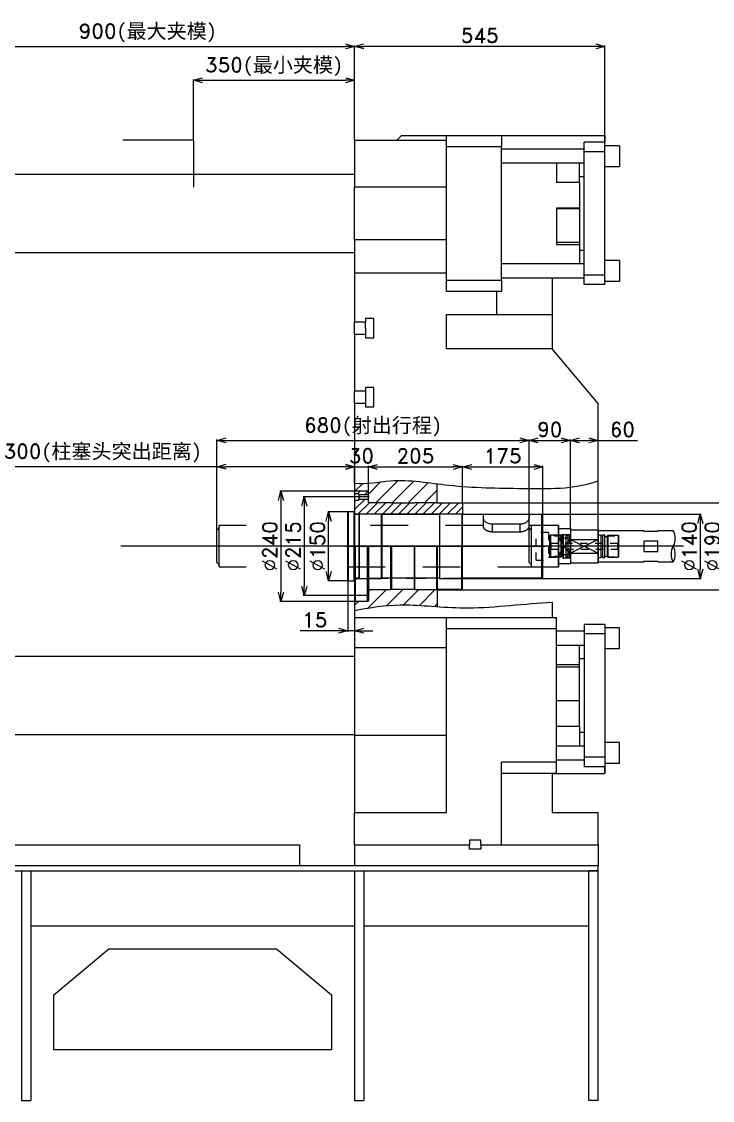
# Model space of a CAD drawing. Header units: millimetres. Extents: x 2673 to 5721, y -10743 to 3474.
# Drawn here: x 4145 to 4521, y 2298 to 2885 of the extents above; entities that cross this region are included whole.
import ezdxf

# ---------------------------------------------------------------- set-up
doc = ezdxf.new("R2010")
doc.units = ezdxf.units.MM
doc.header["$LTSCALE"] = 16.335
doc.header["$PDMODE"] = 3
doc.header["$PDSIZE"] = 0.3125
for name, pattern in [('CENTER', [0.6, 0.375, -0.075, 0.075, -0.075]), ('DIVIDE', [1.25, 0.5, -0.25, 0, -0.25, 0, -0.25]), ('HIDDEN', [0.2, 0.1, -0.1])]:
    doc.linetypes.add(name, pattern=pattern)
doc.layers.get('0').update_dxf_attribs({"linetype": 'CONTINUOUS'})
doc.layers.get('Defpoints').update_dxf_attribs({"linetype": 'CONTINUOUS'})
for name, color, linetype in [('cen', 1, 'CENTER'), ('das', 142, 'DIVIDE'), ('hidden', 6, 'HIDDEN')]:
    doc.layers.add(name, color=color, linetype=linetype)
doc.layers.add('dim', color=82, linetype='CONTINUOUS', lineweight=9)
doc.styles.add('mds', font='romand.shx', dxfattribs={"bigfont": 'chineset.shx'})
doc.dimstyles.new('MDS4-0000', dxfattribs={"dimtxt": 8, "dimasz": 5, "dimexe": 0.5, "dimexo": 0, "dimgap": 2, "dimtad": 1, "dimdec": 1, "dimlfac": 4, "dimzin": 9, "dimdsep": 46, "dimtxsty": 'mds', "dimblk": 'OPEN30', "dimcen": 0, "dimclrd": 3, "dimclre": 3, "dimclrt": 3, "dimazin": 2, "dimtfac": 0.75, "dimtdec": 1, "dimtmove": 0, "dimatfit": 3, "dimldrblk": 'OPEN30', "dimfxl": 0, "dimtolj": 1, "dimtzin": 0, "dimlwd": 9, "dimlwe": 9, "dimarcsym": 0})

# ---------------------------------------------------------------- blocks, each defined once
blk = doc.blocks.new('_Open30')
at = {"color": 0, "linetype": 'ByBlock', "lineweight": -2}
for p, q in [((-1, 0.27), (0, 0)), ((0, 0), (-1, -0.27)), ((0, 0), (-1, 0))]:
    blk.add_line(p, q, dxfattribs=at)
blk = doc.blocks.new('*D162')
at = {"layer": 'Defpoints', "color": 0}
for p in [(4326.39, 2871.7), (4326.39, 2820.72), (4462.64, 2823.22)]:
    blk.add_point(p, dxfattribs=at)
at = {"layer": 'dim', "color": 3, "lineweight": 9}
for p, q in [((4326.39, 2820.72), (4326.39, 2872.2)), ((4457.64, 2871.7), (4331.39, 2871.7)), ((4462.64, 2823.22), (4462.64, 2872.2))]:
    blk.add_line(p, q, dxfattribs=at)
at = {"layer": 'dim', "color": 3, "lineweight": 9, "xscale": 5, "yscale": 5, "zscale": 5, "rotation": 180}
blk.add_blockref('_Open30', (4326.39, 2871.7), dxfattribs=at)
at = {"layer": 'dim', "color": 3, "lineweight": 9, "xscale": 5, "yscale": 5, "zscale": 5}
blk.add_blockref('_Open30', (4462.64, 2871.7), dxfattribs=at)
at = {"layer": 'dim', "color": 3, "insert": (4394.51, 2877.7), "char_height": 8, "attachment_point": 5, "style": 'mds'}
blk.add_mtext('\\A1;545', dxfattribs=at)
blk = doc.blocks.new('*D163')
at = {"layer": 'Defpoints', "color": 0}
for p in [(4326.39, 2871.7), (4101.19, 2820.72), (4326.39, 2820.72)]:
    blk.add_point(p, dxfattribs=at)
at = {"layer": 'dim', "color": 3, "lineweight": 9}
for p, q in [((4101.19, 2820.72), (4101.19, 2872.2)), ((4106.19, 2871.7), (4321.39, 2871.7)), ((4326.39, 2820.72), (4326.39, 2872.2))]:
    blk.add_line(p, q, dxfattribs=at)
at = {"layer": 'dim', "color": 3, "lineweight": 9, "xscale": 5, "yscale": 5, "zscale": 5, "rotation": 180}
blk.add_blockref('_Open30', (4101.19, 2871.7), dxfattribs=at)
at = {"layer": 'dim', "color": 3, "lineweight": 9, "xscale": 5, "yscale": 5, "zscale": 5}
blk.add_blockref('_Open30', (4326.39, 2871.7), dxfattribs=at)
at = {"layer": 'dim', "color": 3, "insert": (4213.79, 2878.99), "char_height": 8, "attachment_point": 5, "style": 'mds'}
blk.add_mtext('\\A1;900{\\fNSimSun|b0|i0|c134|p49;(最大夹模)}', dxfattribs=at)
blk = doc.blocks.new('*D164')
at = {"layer": 'Defpoints', "color": 0}
for p in [(4326.39, 2853.25), (4238.69, 2820.72), (4326.39, 2820.72)]:
    blk.add_point(p, dxfattribs=at)
at = {"layer": 'dim', "color": 3, "lineweight": 9}
for p, q in [((4238.69, 2820.72), (4238.69, 2853.75)), ((4243.69, 2853.25), (4321.39, 2853.25)), ((4326.39, 2820.72), (4326.39, 2853.75))]:
    blk.add_line(p, q, dxfattribs=at)
at = {"layer": 'dim', "color": 3, "lineweight": 9, "xscale": 5, "yscale": 5, "zscale": 5, "rotation": 180}
blk.add_blockref('_Open30', (4238.69, 2853.25), dxfattribs=at)
at = {"layer": 'dim', "color": 3, "lineweight": 9, "xscale": 5, "yscale": 5, "zscale": 5}
blk.add_blockref('_Open30', (4326.39, 2853.25), dxfattribs=at)
at = {"layer": 'dim', "color": 3, "insert": (4282.54, 2860.54), "char_height": 8, "attachment_point": 5, "style": 'mds'}
blk.add_mtext('\\A1;350{\\fNSimSun|b0|i0|c134|p49;(最小夹模)}', dxfattribs=at)
blk = doc.blocks.new('*D165')
at = {"layer": 'Defpoints', "color": 0}
for p in [(4458.9, 2657.12), (4443.9, 2609.09), (4458.9, 2608.47)]:
    blk.add_point(p, dxfattribs=at)
at = {"layer": 'dim', "color": 3, "lineweight": 9}
for p, q in [((4443.9, 2609.09), (4443.9, 2657.62)), ((4448.9, 2657.12), (4453.9, 2657.12)), ((4458.9, 2608.47), (4458.9, 2657.62)), ((4458.9, 2657.12), (4480.47, 2657.12))]:
    blk.add_line(p, q, dxfattribs=at)
at = {"layer": 'dim', "color": 3, "lineweight": 9, "xscale": 5, "yscale": 5, "zscale": 5, "rotation": 180}
blk.add_blockref('_Open30', (4443.9, 2657.12), dxfattribs=at)
at = {"layer": 'dim', "color": 3, "lineweight": 9, "xscale": 5, "yscale": 5, "zscale": 5}
blk.add_blockref('_Open30', (4458.9, 2657.12), dxfattribs=at)
at = {"layer": 'dim', "color": 3, "insert": (4472.19, 2663.12), "char_height": 8, "attachment_point": 5, "style": 'mds'}
blk.add_mtext('\\A1;60', dxfattribs=at)
blk = doc.blocks.new('*D166')
at = {"layer": 'Defpoints', "color": 0}
for p in [(4443.9, 2657.12), (4443.9, 2609.09), (4421.4, 2608.22)]:
    blk.add_point(p, dxfattribs=at)
at = {"layer": 'dim', "color": 3, "lineweight": 9}
for p, q in [((4421.4, 2608.22), (4421.4, 2657.62)), ((4426.4, 2657.12), (4438.9, 2657.12)), ((4443.9, 2609.09), (4443.9, 2657.62))]:
    blk.add_line(p, q, dxfattribs=at)
at = {"layer": 'dim', "color": 3, "lineweight": 9, "xscale": 5, "yscale": 5, "zscale": 5, "rotation": 180}
blk.add_blockref('_Open30', (4421.4, 2657.12), dxfattribs=at)
at = {"layer": 'dim', "color": 3, "lineweight": 9, "xscale": 5, "yscale": 5, "zscale": 5}
blk.add_blockref('_Open30', (4443.9, 2657.12), dxfattribs=at)
at = {"layer": 'dim', "color": 3, "insert": (4432.65, 2663.12), "char_height": 8, "attachment_point": 5, "style": 'mds'}
blk.add_mtext('\\A1;90', dxfattribs=at)
blk = doc.blocks.new('*D167')
at = {"layer": 'Defpoints', "color": 0}
for p in [(4371.14, 2623.22), (4371.14, 2575.72), (4527.09, 2575.72)]:
    blk.add_point(p, dxfattribs=at)
at = {"layer": 'dim', "color": 3, "lineweight": 9}
for p, q in [((4371.14, 2623.22), (4527.59, 2623.22)), ((4527.09, 2618.22), (4527.09, 2580.72)), ((4371.14, 2575.72), (4527.59, 2575.72))]:
    blk.add_line(p, q, dxfattribs=at)
at = {"layer": 'dim', "color": 3, "lineweight": 9, "xscale": 5, "yscale": 5, "zscale": 5}
for p, rotation in [((4527.09, 2623.22), 90), ((4527.09, 2575.72), 270)]:
    blk.add_blockref('_Open30', p, dxfattribs=dict(at, rotation=rotation))
at = {"layer": 'dim', "color": 3, "insert": (4521.09, 2599.47), "char_height": 8, "attachment_point": 5, "rotation": 90, "style": 'mds'}
blk.add_mtext('\\A1;%%c190', dxfattribs=at)
blk = doc.blocks.new('*D168')
at = {"layer": 'Defpoints', "color": 0}
for p in [(4384.89, 2616.97), (4385.14, 2581.97), (4514.55, 2581.97)]:
    blk.add_point(p, dxfattribs=at)
at = {"layer": 'dim', "color": 3, "lineweight": 9}
for p, q in [((4384.89, 2616.97), (4515.05, 2616.97)), ((4514.55, 2611.97), (4514.55, 2586.97)), ((4385.14, 2581.97), (4515.05, 2581.97))]:
    blk.add_line(p, q, dxfattribs=at)
at = {"layer": 'dim', "color": 3, "lineweight": 9, "xscale": 5, "yscale": 5, "zscale": 5}
for p, rotation in [((4514.55, 2616.97), 90), ((4514.55, 2581.97), 270)]:
    blk.add_blockref('_Open30', p, dxfattribs=dict(at, rotation=rotation))
at = {"layer": 'dim', "color": 3, "insert": (4508.55, 2599.47), "char_height": 8, "attachment_point": 5, "rotation": 90, "style": 'mds'}
blk.add_mtext('\\A1;%%c140', dxfattribs=at)
blk = doc.blocks.new('*D169')
at = {"layer": 'Defpoints', "color": 0}
for p in [(4322.64, 2581.09), (4326.39, 2564.45), (4322.64, 2553.47)]:
    blk.add_point(p, dxfattribs=at)
at = {"layer": 'dim', "color": 3, "lineweight": 9}
for p, q in [((4322.64, 2581.09), (4322.64, 2552.97)), ((4326.39, 2564.45), (4326.39, 2552.97)), ((4317.64, 2553.47), (4296.83, 2553.47)), ((4326.39, 2553.47), (4322.64, 2553.47)), ((4331.39, 2553.47), (4336.39, 2553.47))]:
    blk.add_line(p, q, dxfattribs=at)
at = {"layer": 'dim', "color": 3, "lineweight": 9, "xscale": 5, "yscale": 5, "zscale": 5}
blk.add_blockref('_Open30', (4322.64, 2553.47), dxfattribs=at)
at = {"layer": 'dim', "color": 3, "lineweight": 9, "xscale": 5, "yscale": 5, "zscale": 5, "rotation": 180}
blk.add_blockref('_Open30', (4326.39, 2553.47), dxfattribs=at)
at = {"layer": 'dim', "color": 3, "insert": (4304.73, 2559.47), "char_height": 8, "attachment_point": 5, "style": 'mds'}
blk.add_mtext('\\A1;15', dxfattribs=at)
blk = doc.blocks.new('*D170')
at = {"layer": 'Defpoints', "color": 0}
for p in [(4421.4, 2657.12), (4251.4, 2608.22), (4421.4, 2608.22)]:
    blk.add_point(p, dxfattribs=at)
at = {"layer": 'dim', "color": 3, "lineweight": 9}
for p, q in [((4251.4, 2608.22), (4251.4, 2657.62)), ((4256.4, 2657.12), (4416.4, 2657.12)), ((4421.4, 2608.22), (4421.4, 2657.62))]:
    blk.add_line(p, q, dxfattribs=at)
at = {"layer": 'dim', "color": 3, "lineweight": 9, "xscale": 5, "yscale": 5, "zscale": 5, "rotation": 180}
blk.add_blockref('_Open30', (4251.4, 2657.12), dxfattribs=at)
at = {"layer": 'dim', "color": 3, "lineweight": 9, "xscale": 5, "yscale": 5, "zscale": 5}
blk.add_blockref('_Open30', (4421.4, 2657.12), dxfattribs=at)
at = {"layer": 'dim', "color": 3, "insert": (4336.4, 2664.32), "char_height": 8, "attachment_point": 5, "style": 'mds'}
blk.add_mtext('\\A1;680{\\fNSimSun|b0|i0|c134|p49;(射出行程)}', dxfattribs=at)
blk = doc.blocks.new('*D171')
at = {"layer": 'Defpoints', "color": 0}
for p in [(4428.89, 2642.71), (4385.14, 2622.47), (4428.89, 2616.22)]:
    blk.add_point(p, dxfattribs=at)
at = {"layer": 'dim', "color": 3, "lineweight": 9}
for p, q in [((4385.14, 2622.47), (4385.14, 2643.21)), ((4390.14, 2642.71), (4423.89, 2642.71)), ((4428.89, 2616.22), (4428.89, 2643.21))]:
    blk.add_line(p, q, dxfattribs=at)
at = {"layer": 'dim', "color": 3, "lineweight": 9, "xscale": 5, "yscale": 5, "zscale": 5, "rotation": 180}
blk.add_blockref('_Open30', (4385.14, 2642.71), dxfattribs=at)
at = {"layer": 'dim', "color": 3, "lineweight": 9, "xscale": 5, "yscale": 5, "zscale": 5}
blk.add_blockref('_Open30', (4428.89, 2642.71), dxfattribs=at)
at = {"layer": 'dim', "color": 3, "insert": (4407.01, 2648.71), "char_height": 8, "attachment_point": 5, "style": 'mds'}
blk.add_mtext('\\A1;175', dxfattribs=at)
blk = doc.blocks.new('*D172')
at = {"layer": 'Defpoints', "color": 0}
for p in [(4385.14, 2642.71), (4333.89, 2628.97), (4385.14, 2622.47)]:
    blk.add_point(p, dxfattribs=at)
at = {"layer": 'dim', "color": 3, "lineweight": 9}
for p, q in [((4333.89, 2628.97), (4333.89, 2643.21)), ((4338.89, 2642.71), (4380.14, 2642.71)), ((4385.14, 2622.47), (4385.14, 2643.21))]:
    blk.add_line(p, q, dxfattribs=at)
at = {"layer": 'dim', "color": 3, "lineweight": 9, "xscale": 5, "yscale": 5, "zscale": 5, "rotation": 180}
blk.add_blockref('_Open30', (4333.89, 2642.71), dxfattribs=at)
at = {"layer": 'dim', "color": 3, "lineweight": 9, "xscale": 5, "yscale": 5, "zscale": 5}
blk.add_blockref('_Open30', (4385.14, 2642.71), dxfattribs=at)
at = {"layer": 'dim', "color": 3, "insert": (4359.51, 2648.71), "char_height": 8, "attachment_point": 5, "style": 'mds'}
blk.add_mtext('\\A1;205', dxfattribs=at)
blk = doc.blocks.new('*D173')
at = {"layer": 'Defpoints', "color": 0}
for p in [(4333.89, 2642.71), (4326.39, 2633.93), (4333.89, 2628.97)]:
    blk.add_point(p, dxfattribs=at)
at = {"layer": 'dim', "color": 3, "lineweight": 9}
for p, q in [((4321.39, 2642.71), (4316.39, 2642.71)), ((4326.39, 2633.93), (4326.39, 2643.21)), ((4326.39, 2642.71), (4333.89, 2642.71)), ((4333.89, 2628.97), (4333.89, 2643.21)), ((4338.89, 2642.71), (4343.89, 2642.71))]:
    blk.add_line(p, q, dxfattribs=at)
at = {"layer": 'dim', "color": 3, "lineweight": 9, "xscale": 5, "yscale": 5, "zscale": 5}
blk.add_blockref('_Open30', (4326.39, 2642.71), dxfattribs=at)
at = {"layer": 'dim', "color": 3, "lineweight": 9, "xscale": 5, "yscale": 5, "zscale": 5, "rotation": 180}
blk.add_blockref('_Open30', (4333.89, 2642.71), dxfattribs=at)
at = {"layer": 'dim', "color": 3, "insert": (4330.14, 2648.71), "char_height": 8, "attachment_point": 5, "style": 'mds'}
blk.add_mtext('\\A1;30', dxfattribs=at)
blk = doc.blocks.new('*D174')
at = {"layer": 'Defpoints', "color": 0}
for p in [(4326.39, 2642.78), (4326.39, 2633.93), (4251.4, 2608.22)]:
    blk.add_point(p, dxfattribs=at)
at = {"layer": 'dim', "color": 3, "lineweight": 9}
for p, q in [((4251.4, 2642.78), (4132.15, 2642.78)), ((4251.4, 2608.22), (4251.4, 2643.28)), ((4321.39, 2642.78), (4256.4, 2642.78)), ((4326.39, 2633.93), (4326.39, 2643.28))]:
    blk.add_line(p, q, dxfattribs=at)
at = {"layer": 'dim', "color": 3, "lineweight": 9, "xscale": 5, "yscale": 5, "zscale": 5, "rotation": 180}
blk.add_blockref('_Open30', (4251.4, 2642.78), dxfattribs=at)
at = {"layer": 'dim', "color": 3, "lineweight": 9, "xscale": 5, "yscale": 5, "zscale": 5}
blk.add_blockref('_Open30', (4326.39, 2642.78), dxfattribs=at)
at = {"layer": 'dim', "color": 3, "insert": (4189.28, 2650.13), "char_height": 8, "attachment_point": 5, "style": 'mds'}
blk.add_mtext('\\A1;300{\\fNSimSun|b0|i0|c134|p49;(柱塞头突出距离)}', dxfattribs=at)
blk = doc.blocks.new('*D175')
at = {"layer": 'Defpoints', "color": 0}
for p in [(4326.89, 2629.47), (4286.28, 2569.47), (4326.89, 2569.47)]:
    blk.add_point(p, dxfattribs=at)
at = {"layer": 'dim', "color": 3, "lineweight": 9}
for p, q in [((4326.89, 2629.47), (4285.78, 2629.47)), ((4286.28, 2624.47), (4286.28, 2574.47)), ((4326.89, 2569.47), (4285.78, 2569.47))]:
    blk.add_line(p, q, dxfattribs=at)
at = {"layer": 'dim', "color": 3, "lineweight": 9, "xscale": 5, "yscale": 5, "zscale": 5}
for p, rotation in [((4286.28, 2629.47), 90), ((4286.28, 2569.47), 270)]:
    blk.add_blockref('_Open30', p, dxfattribs=dict(at, rotation=rotation))
at = {"layer": 'dim', "color": 3, "insert": (4280.28, 2599.47), "char_height": 8, "attachment_point": 5, "rotation": 90, "style": 'mds'}
blk.add_mtext('\\A1;%%c240', dxfattribs=at)
blk = doc.blocks.new('*D176')
at = {"layer": 'Defpoints', "color": 0}
for p in [(4325.92, 2626.34), (4298.98, 2572.59), (4325.92, 2572.59)]:
    blk.add_point(p, dxfattribs=at)
at = {"layer": 'dim', "color": 3, "lineweight": 9}
for p, q in [((4325.92, 2626.34), (4298.48, 2626.34)), ((4298.98, 2621.34), (4298.98, 2577.59)), ((4325.92, 2572.59), (4298.48, 2572.59))]:
    blk.add_line(p, q, dxfattribs=at)
at = {"layer": 'dim', "color": 3, "lineweight": 9, "xscale": 5, "yscale": 5, "zscale": 5}
for p, rotation in [((4298.98, 2626.34), 90), ((4298.98, 2572.59), 270)]:
    blk.add_blockref('_Open30', p, dxfattribs=dict(at, rotation=rotation))
at = {"layer": 'dim', "color": 3, "insert": (4292.98, 2599.47), "char_height": 8, "attachment_point": 5, "rotation": 90, "style": 'mds'}
blk.add_mtext('\\A1;%%c215', dxfattribs=at)
blk = doc.blocks.new('*D177')
at = {"layer": 'Defpoints', "color": 0}
for p in [(4312.27, 2618.22), (4323.01, 2618.22), (4323.01, 2580.72)]:
    blk.add_point(p, dxfattribs=at)
at = {"layer": 'dim', "color": 3, "lineweight": 9}
for p, q in [((4323.01, 2618.22), (4311.77, 2618.22)), ((4312.27, 2585.72), (4312.27, 2613.22)), ((4323.01, 2580.72), (4311.77, 2580.72))]:
    blk.add_line(p, q, dxfattribs=at)
at = {"layer": 'dim', "color": 3, "lineweight": 9, "xscale": 5, "yscale": 5, "zscale": 5}
for p, rotation in [((4312.27, 2618.22), 90), ((4312.27, 2580.72), 270)]:
    blk.add_blockref('_Open30', p, dxfattribs=dict(at, rotation=rotation))
at = {"layer": 'dim', "color": 3, "insert": (4306.27, 2599.47), "char_height": 8, "attachment_point": 5, "rotation": 90, "style": 'mds'}
blk.add_mtext('\\A1;%%c150', dxfattribs=at)
blk = doc.blocks.new('A$C7F2E4AE7')
for p, q in [((49.1, 72), (49.1, 47.5)), ((49.1, 72), (109.1, 72)), ((109.1, 47.5), (109.1, 72)), ((5.6, 60), (4.1, 58.5)), ((4.1, 13.5), (4.1, 58.5)), ((5.6, 60), (5.6, 12)), ((27.9, 60), (5.6, 60)), ((27.9, 60), (27.9, 12)), ((29.1, 57.5), (27.9, 60)), ((29.1, 57.5), (29.1, 36.9)), ((34.1, 57.5), (29.1, 57.5)), ((34.1, 11), (34.1, 61)), ((39.1, 61), (34.1, 61)), ((39.1, 61), (39.1, 37.2)), ((43.2, 58.5), (39.1, 58.5)), ((43.2, 61), (43.2, 37.2)), ((49.1, 61), (43.2, 61)), ((49.1, 51), (109.1, 51)), ((49.1, 51), (109.1, 21)), ((109.1, 51), (49.1, 21)), ((49.1, 24.5), (49.1, 47.5)), ((109.1, 61), (115, 61)), ((109.1, 24.5), (109.1, 47.5)), ((115, 61), (115, 37.2)), ((115, 58.5), (119.1, 58.5)), ((119.1, 61), (124.1, 61)), ((119.1, 61), (119.1, 37.2)), ((124.1, 11), (124.1, 61)), ((124.1, 57.5), (129.1, 57.5)), ((129.1, 57.5), (130.3, 60)), ((129.1, 57.5), (129.1, 36.9)), ((130.3, 60), (152.6, 60)), ((130.3, 60), (130.3, 12)), ((152.6, 60), (154.1, 58.5)), ((152.6, 60), (152.6, 12)), ((154.1, 13.5), (154.1, 58.5)), ((4.1, 28.8), (4.1, 43.2)), ((29.1, 36.9), (29.1, 14.5)), ((39.1, 37.2), (39.1, 11)), ((43.2, 37.2), (43.2, 11)), ((49.1, 24.5), (49.1, 0)), ((109.1, 0), (109.1, 24.5)), ((115, 37.2), (115, 11)), ((119.1, 37.2), (119.1, 11)), ((129.1, 36.9), (129.1, 14.5)), ((154.1, 28.8), (154.1, 43.2)), ((5.6, 12), (4.1, 13.5)), ((27.9, 12), (5.6, 12)), ((29.1, 14.5), (27.9, 12)), ((34.1, 14.5), (29.1, 14.5)), ((34.1, 11), (39.1, 11)), ((39.1, 13.5), (43.2, 13.5)), ((43.2, 11), (49.1, 11)), ((49.1, 21), (109.1, 21)), ((115, 11), (109.1, 11)), ((119.1, 13.5), (115, 13.5)), ((124.1, 11), (119.1, 11)), ((124.1, 14.5), (129.1, 14.5)), ((129.1, 14.5), (130.3, 12)), ((130.3, 12), (152.6, 12)), ((152.6, 12), (154.1, 13.5)), ((49.1, 0), (109.1, 0))]:
    blk.add_line(p, q)
at = {"layer": 'cen', "lineweight": 9, "ltscale": 20}
blk.add_line((158.9, 36), (0, 36), dxfattribs=at)
at = {"layer": 'hidden', "lineweight": 9, "ltscale": 10}
for p, q in [((28.5, 58.7), (4.3, 58.7)), ((129.7, 58.7), (153.9, 58.7)), ((4.1, 43.2), (6.6, 42)), ((6.6, 30), (4.1, 28.8)), ((151.6, 42), (6.6, 42)), ((6.6, 42), (6.6, 30)), ((6.6, 30), (151.6, 30)), ((154.1, 43.2), (151.6, 42)), ((151.6, 42), (151.6, 30)), ((151.6, 30), (154.1, 28.8)), ((28.5, 13.3), (4.3, 13.3)), ((129.7, 13.3), (153.9, 13.3))]:
    blk.add_line(p, q, dxfattribs=at)
blk = doc.blocks.new('A$C0B277558')
for p, q in [((5, 85), (0, 80)), ((0, 10), (0, 80)), ((5, 0), (5, 90)), ((64, 90), (5, 90)), ((64, 0), (64, 90)), ((65, 89), (64, 90)), ((65, 45), (65, 89)), ((65, 83.5), (90, 83.5)), ((90, 83.5), (90, 63)), ((90, 63), (65, 27)), ((90, 27), (65, 63)), ((90, 63), (65, 63)), ((90, 63), (90, 27)), ((65, 1), (65, 45)), ((65, 27), (90, 27)), ((90, 27), (90, 6.5)), ((0, 10), (5, 5)), ((5, 0), (64, 0)), ((65, 1), (64, 0)), ((90, 6.5), (65, 6.5))]:
    blk.add_line(p, q)
at = {"layer": 'hidden', "lineweight": 9, "ltscale": 10}
for p, q in [((15, 45), (15, 75)), ((42, 75), (15, 75)), ((42, 75), (42, 45)), ((88, 70), (90, 70.9)), ((72, 69), (42, 69)), ((72, 67.3), (42, 67.3)), ((88, 70), (72, 70)), ((72, 70), (72, 45)), ((88, 70), (88, 20)), ((15, 15), (15, 45)), ((42, 45), (42, 15)), ((72, 45), (72, 20)), ((15, 15), (42, 15)), ((72, 22.7), (42, 22.7)), ((42, 21), (72, 21)), ((72, 20), (88, 20)), ((88, 20), (90, 19.1))]:
    blk.add_line(p, q, dxfattribs=at)
blk.add_blockref('A$C7F2E4AE7', (40.9, 9))
blk = doc.blocks.new('A$C1F29330D')
for p, q in [((4.8, 148.5), (4.8, 75)), ((6.3, 0), (6.3, 150)), ((18.8, 150), (6.3, 150)), ((18.8, 0), (18.8, 150)), ((19.8, 149), (18.8, 150)), ((19.8, 149), (19.8, 75)), ((29.8, 144), (19.8, 144)), ((30.8, 145), (29.8, 144)), ((29.8, 6), (29.8, 144)), ((78.8, 145), (30.8, 145)), ((30.8, 75), (30.8, 145)), ((78.8, 5), (78.8, 145)), ((79.8, 144), (78.8, 145)), ((79.8, 6), (79.8, 144)), ((204.8, 144), (79.8, 144)), ((205.8, 145), (204.8, 144)), ((204.8, 144), (204.8, 75)), ((253.8, 145), (205.8, 145)), ((205.8, 75), (205.8, 145)), ((254.8, 144), (253.8, 145)), ((253.8, 5), (253.8, 145)), ((254.8, 6), (254.8, 144)), ((299.8, 144), (254.8, 144)), ((299.8, 144), (299.8, 135.8)), ((427.8, 144), (399.8, 144)), ((399.8, 144), (399.8, 135.8)), ((427.8, 6), (427.8, 144)), ((429.8, 75), (429.8, 142)), ((319.8, 123.8), (379.8, 123.8)), ((4.8, 75), (4.8, 1.5)), ((19.8, 75), (19.8, 1)), ((30.8, 5), (30.8, 75)), ((204.8, 75), (204.8, 6)), ((205.8, 5), (205.8, 75)), ((429.8, 8), (429.8, 75)), ((19.8, 1), (18.8, 0)), ((19.8, 6), (29.8, 6)), ((29.8, 6), (30.8, 5)), ((30.8, 5), (78.8, 5)), ((78.8, 5), (79.8, 6)), ((79.8, 6), (204.8, 6)), ((204.8, 6), (205.8, 5)), ((205.8, 5), (253.8, 5)), ((253.8, 5), (254.8, 6)), ((254.8, 6), (427.8, 6)), ((6.3, 0), (18.8, 0))]:
    blk.add_line(p, q)
for centre, radius, start, end in [((6.3, 148.5), 1.5, 90, 180), ((427.8, 142), 2, 0, 90), ((6.3, 1.5), 1.5, 180, 270), ((427.8, 8), 2, 270, 0)]:
    blk.add_arc(centre, radius, start, end)
for points, knots in [([(299.8, 135.8), (299.8, 134.6), (300.3, 133.2), (302.3, 130.4), (303.8, 129), (309.3, 125.4), (314.5, 123.8), (319.8, 123.8)], [0, 0, 0, 0, 0.25, 0.25, 0.5, 0.5, 1, 1, 1, 1]), ([(379.8, 123.8), (382.5, 123.8), (385.1, 124.2), (390, 125.6), (392.2, 126.6), (395.9, 129), (397.4, 130.4), (399.4, 133.2), (399.8, 134.6), (399.8, 135.8)], [0, 0, 0, 0, 0.25, 0.25, 0.5, 0.5, 0.75, 0.75, 1, 1, 1, 1])]:
    blk.add_open_spline(points, degree=3, knots=knots)
at = {"layer": 'cen', "lineweight": 9, "ltscale": 100}
blk.add_line((0, 75), (434.7, 75), dxfattribs=at)
at = {"layer": 'hidden', "lineweight": 9, "ltscale": 50}
for p, q in [((299.8, 120), (4.8, 120)), ((299.8, 135.8), (299.8, 117.6)), ((319.8, 106.8), (319.8, 123.8)), ((379.8, 123.8), (379.8, 106.8)), ((399.8, 117.6), (399.8, 135.8)), ((428.3, 120), (399.8, 120)), ((428.3, 120), (429.8, 121.5)), ((428.3, 75), (428.3, 120)), ((319.8, 106.8), (379.8, 106.8)), ((428.3, 75), (428.3, 30)), ((4.8, 30), (428.3, 30)), ((428.3, 30), (429.8, 28.5))]:
    blk.add_line(p, q, dxfattribs=at)
for points in [[(299.8, 117.6), (299.8, 116.8), (300.3, 115.7), (302.2, 113.3), (303.6, 112), (307.3, 109.7), (309.6, 108.6), (314.5, 107.2), (317.2, 106.8), (319.8, 106.8)], [(379.8, 106.8), (382.5, 106.8), (385.2, 107.2), (390.1, 108.6), (392.4, 109.7), (396.1, 112), (397.5, 113.3), (399.4, 115.7), (399.8, 116.8), (399.8, 117.6)]]:
    blk.add_open_spline(points, degree=3, knots=[0, 0, 0, 0, 0.25, 0.25, 0.5, 0.5, 0.75, 0.75, 1, 1, 1, 1], dxfattribs=at)
blk = doc.blocks.new('A$C0B77136A')
h = blk.add_hatch()
h.set_pattern_fill('ANSI31', color=256, scale=100, style=0)
h.set_pattern_definition([(45, (-3182.34, -1612.914), (-8.838835, 8.838835), [])])
h.paths.add_polyline_path([(254.9, 190), (254.9, 212, 0.414214), (252.9, 214), (199.9, 214), (198.9, 215), (150.9, 215), (149.9, 214), (99.9, 214), (98.9, 215), (49.9, 215), (49.9, 223), (28.9, 223), (28.9, 220.5), (19.9, 220.5), (19.9, 191.8), (29.9, 190)])
for p, q in [((19.9, 238), (19.9, 234.5)), ((47.9, 240), (21.9, 240)), ((26.3, 234.5), (31.8, 240)), ((41.4, 232), (49, 239.6)), ((49.9, 232), (49.9, 238)), ((28.9, 234.5), (19.9, 234.5)), ((19.9, 234.5), (19.9, 222.6)), ((19.9, 222.6), (19.9, 220.5)), ((19.9, 220.5), (19.9, 191.8)), ((19.9, 220.5), (28.9, 220.5)), ((28.9, 232), (28.9, 234.5)), ((28.9, 232), (28.9, 223)), ((49.9, 232), (28.9, 232)), ((28.9, 220.5), (28.9, 223)), ((28.9, 223), (49.9, 223)), ((49.9, 223), (49.9, 232)), ((49.9, 215), (49.9, 223)), ((98.9, 215), (49.9, 215)), ((99.9, 214), (98.9, 215)), ((149.9, 214), (99.9, 214)), ((150.9, 215), (149.9, 214)), ((198.9, 215), (150.9, 215)), ((199.9, 214), (198.9, 215)), ((252.9, 214), (199.9, 214)), ((254.9, 212), (254.9, 190)), ((19.9, 191.8), (29.9, 190)), ((19.9, 191.8), (19.9, 120)), ((254.9, 190), (29.9, 190)), ((29.9, 120), (29.9, 190)), ((254.9, 169.5), (254.9, 190)), ((254.9, 120), (254.9, 169.5)), ((19.9, 120), (19.9, 2)), ((21.9, 0), (21.9, 120)), ((47.9, 0), (47.9, 120)), ((49.9, 120), (49.9, 2)), ((98.9, 25), (98.9, 120)), ((99.9, 120), (99.9, 26)), ((149.9, 120), (149.9, 26)), ((150.9, 25), (150.9, 120)), ((198.9, 25), (198.9, 120)), ((199.9, 120), (199.9, 26)), ((252.9, 120), (252.9, 26)), ((254.9, 28), (254.9, 120)), ((98.9, 25), (49.9, 25)), ((99.9, 26), (98.9, 25)), ((149.9, 26), (99.9, 26)), ((150.9, 25), (149.9, 26)), ((198.9, 25), (150.9, 25)), ((199.9, 26), (198.9, 25)), ((252.9, 26), (199.9, 26)), ((47.9, 0), (21.9, 0))]:
    blk.add_line(p, q)
for centre, start, end in [((21.9, 238), 90, 180), ((47.9, 238), 0, 90), ((252.9, 212), 0, 90), ((252.9, 28), 270, 0), ((21.9, 2), 180, 270), ((47.9, 2), 270, 0)]:
    blk.add_arc(centre, 2, start, end)
at = {"layer": 'cen', "lineweight": 9, "ltscale": 50}
for p, q in [((51.7, 227.5), (18, 227.5)), ((263.3, 120), (11.4, 120)), ((51.7, 12.5), (18, 12.5))]:
    blk.add_line(p, q, dxfattribs=at)
at = {"layer": 'hidden', "lineweight": 9, "ltscale": 25}
for p in [(29.9, 120), (19.9, 48.2), (254.9, 50)]:
    blk.add_line(p, (29.9, 50), dxfattribs=at)
blk.add_blockref('A$C1F29330D', (0, 45))

msp = doc.modelspace()

# ---------------------------------------------------------------- hatches: boundary and pattern name
h = msp.add_hatch()
h.set_pattern_fill('ANSI31', color=256, scale=50, style=0)
h.set_pattern_definition([(45, (-3244.8894, 228.7023), (-4.4194174, 4.4194174), [])])
edge = h.paths.add_edge_path()
edge.add_spline(control_points=[(4371.387, 2633.52), (4362.833, 2634.622), (4347.847, 2636.713), (4332.844, 2633.039), (4326.387, 2633.932)], knot_values=[3.3998177, 3.3998177, 3.3998177, 3.3998177, 29.2347767, 48.7533899, 48.7533899, 48.7533899, 48.7533899], degree=3, periodic=0)
edge.add_line((4326.387, 2633.932), (4326.387, 2628.966))
edge.add_arc((4326.887, 2628.966), 0.5, 90, 180, ccw=False)
edge.add_line((4326.887, 2629.466), (4333.387, 2629.466))
edge.add_arc((4333.387, 2628.966), 0.5, 0, 90, ccw=False)
edge.add_line((4333.887, 2628.966), (4333.887, 2627.466))
edge.add_line((4333.887, 2627.466), (4333.887, 2625.216))
edge.add_line((4333.887, 2625.216), (4333.887, 2623.216))
edge.add_line((4333.887, 2623.216), (4346.137, 2623.216))
edge.add_line((4346.137, 2623.216), (4346.387, 2622.966))
edge.add_line((4346.387, 2622.966), (4358.887, 2622.966))
edge.add_line((4358.887, 2622.966), (4359.137, 2623.216))
edge.add_line((4359.137, 2623.216), (4371.137, 2623.216))
edge.add_line((4371.137, 2623.216), (4371.387, 2622.966))
edge.add_line((4371.387, 2622.966), (4371.387, 2633.52))
edge = h.paths.add_edge_path()
edge.add_line((4346.387, 2575.966), (4346.137, 2575.716))
edge.add_line((4346.137, 2575.716), (4333.887, 2575.716))
edge.add_line((4333.887, 2575.716), (4333.887, 2569.966))
edge.add_arc((4333.387, 2569.966), 0.5, -90, 0, ccw=False)
edge.add_line((4333.387, 2569.466), (4326.887, 2569.466))
edge.add_arc((4326.887, 2569.966), 0.5, 180, 270, ccw=False)
edge.add_line((4326.387, 2569.966), (4326.387, 2564.445))
edge.add_spline(control_points=[(4326.387, 2564.445), (4338.864, 2567.058), (4351.578, 2568.125), (4365.442, 2567.042), (4371.387, 2566.642)], knot_values=[4.698499, 4.698499, 4.698499, 4.698499, 31.9972088, 51.1318791, 51.1318791, 51.1318791, 51.1318791], degree=3, periodic=0)
edge.add_line((4371.387, 2566.642), (4371.387, 2575.966))
edge.add_line((4371.387, 2575.966), (4371.137, 2575.716))
edge.add_line((4371.137, 2575.716), (4359.137, 2575.716))
edge.add_line((4359.137, 2575.716), (4358.887, 2575.966))
edge.add_line((4358.887, 2575.966), (4346.387, 2575.966))

# ---------------------------------------------------------------- linework, layer by layer
for p, q in [((4326.387, 2820.716), (4376.387, 2820.716)), ((4326.387, 2820.716), (4326.387, 2795.077)), ((4351.887, 2823.216), (4349.387, 2820.716)), ((4351.887, 2823.216), (4376.387, 2823.216)), ((4376.387, 2823.216), (4406.387, 2823.216)), ((4376.387, 2816.966), (4376.387, 2823.216)), ((4406.387, 2823.216), (4406.387, 2816.966)), ((4406.387, 2823.216), (4462.637, 2823.216)), ((4462.637, 2819.466), (4462.637, 2823.216)), ((4462.637, 2823.216), (4462.637, 2819.466)), ((4406.387, 2816.966), (4376.387, 2816.966)), ((4376.387, 2744.466), (4376.387, 2816.966)), ((4406.387, 2744.466), (4406.387, 2816.966)), ((4451.386, 2815.716), (4406.387, 2815.716)), ((4462.637, 2819.466), (4451.387, 2819.466)), ((4451.387, 2814.257), (4451.387, 2819.466)), ((4462.637, 2814.257), (4451.387, 2814.257)), ((4451.387, 2747.175), (4451.387, 2814.257)), ((4462.637, 2814.257), (4462.637, 2819.466)), ((4470.637, 2817.591), (4462.637, 2817.591)), ((4462.637, 2747.175), (4462.637, 2814.257)), ((4470.637, 2817.591), (4470.637, 2806.341)), ((4406.387, 2808.216), (4451.386, 2808.216)), ((4436.387, 2808.216), (4436.387, 2797.591)), ((4448.887, 2797.591), (4448.887, 2808.216)), ((4462.637, 2806.341), (4470.637, 2806.341)), ((4326.378, 2801.966), (4101.184, 2801.966)), ((4448.887, 2797.591), (4436.387, 2797.591)), ((4451.387, 2800.716), (4448.887, 2800.716)), ((4448.887, 2797.591), (4448.887, 2783.657)), ((4376.387, 2795.077), (4326.387, 2795.077)), ((4326.387, 2766.354), (4326.387, 2795.077)), ((4448.887, 2783.657), (4436.387, 2783.657)), ((4436.387, 2783.657), (4436.387, 2763.841)), ((4436.387, 2783.439), (4448.887, 2783.439)), ((4448.887, 2783.657), (4448.887, 2783.439)), ((4448.887, 2783.439), (4448.887, 2765.091)), ((4376.387, 2766.354), (4326.387, 2766.354)), ((4326.387, 2766.354), (4326.387, 2748.312)), ((4436.387, 2765.091), (4448.887, 2765.091)), ((4436.387, 2763.841), (4448.887, 2763.841)), ((4448.887, 2765.091), (4448.887, 2763.841)), ((4448.887, 2763.841), (4448.887, 2753.069)), ((4101.184, 2759.466), (4326.378, 2759.466)), ((4448.887, 2760.716), (4451.387, 2760.716)), ((4451.386, 2753.216), (4406.387, 2753.216)), ((4470.637, 2755.091), (4462.637, 2755.091)), ((4470.637, 2755.091), (4470.637, 2749.466)), ((4326.387, 2748.312), (4376.387, 2748.312)), ((4326.387, 2748.312), (4326.387, 2721.466)), ((4376.387, 2738.216), (4376.387, 2744.466)), ((4376.387, 2744.466), (4406.387, 2744.466)), ((4406.387, 2745.716), (4451.386, 2745.716)), ((4406.387, 2744.466), (4406.387, 2738.216)), ((4433.887, 2745.715), (4433.887, 2725.716)), ((4462.637, 2747.175), (4451.387, 2747.175)), ((4451.387, 2741.966), (4451.387, 2747.175)), ((4462.637, 2741.966), (4462.637, 2747.175)), ((4462.637, 2743.841), (4470.637, 2743.841)), ((4470.637, 2749.466), (4470.637, 2743.841)), ((4406.387, 2738.216), (4376.387, 2738.216)), ((4403.887, 2725.716), (4403.887, 2738.216)), ((4462.637, 2741.966), (4451.387, 2741.966)), ((4326.387, 2718.216), (4326.387, 2721.467)), ((4332.387, 2721.466), (4326.387, 2721.466)), ((4332.387, 2723.466), (4332.387, 2721.466)), ((4336.887, 2723.466), (4332.387, 2723.466)), ((4332.387, 2718.216), (4332.387, 2721.467)), ((4336.887, 2712.966), (4336.887, 2723.466)), ((4376.387, 2725.716), (4433.887, 2725.716)), ((4376.387, 2706.966), (4376.387, 2725.716)), ((4433.887, 2725.716), (4433.887, 2706.966)), ((4326.387, 2714.966), (4326.387, 2718.216)), ((4326.387, 2714.966), (4326.387, 2683.966)), ((4326.387, 2714.966), (4332.387, 2714.966)), ((4332.387, 2718.216), (4332.387, 2714.966)), ((4332.387, 2714.966), (4332.387, 2712.966)), ((4332.387, 2712.966), (4336.887, 2712.966)), ((4433.887, 2706.966), (4376.387, 2706.966)), ((4458.887, 2677.172), (4433.887, 2706.966)), ((4336.887, 2685.966), (4332.387, 2685.966)), ((4332.387, 2685.966), (4332.387, 2683.966)), ((4336.887, 2675.466), (4336.887, 2685.966)), ((4332.387, 2683.966), (4326.387, 2683.966)), ((4326.387, 2677.466), (4326.387, 2683.966)), ((4332.387, 2683.966), (4332.387, 2677.466)), ((4326.387, 2677.466), (4326.387, 2560.716)), ((4326.387, 2677.466), (4332.387, 2677.466)), ((4332.387, 2677.466), (4332.387, 2675.466)), ((4332.387, 2675.466), (4336.887, 2675.466)), ((4458.887, 2635.108), (4458.887, 2677.172)), ((4371.387, 2622.966), (4371.387, 2633.52)), ((4252.65, 2609.466), (4251.4, 2608.216)), ((4267.4, 2610.716), (4252.65, 2610.716)), ((4252.65, 2588.216), (4252.65, 2610.716)), ((4251.4, 2590.716), (4251.4, 2608.216)), ((4483.9, 2607.966), (4458.9, 2607.966)), ((4458.9, 2607.966), (4458.9, 2590.966)), ((4458.9, 2591.466), (4458.9, 2607.466)), ((4483.9, 2607.466), (4483.9, 2607.966)), ((4491.4, 2607.466), (4483.9, 2607.466)), ((4499.814, 2607.966), (4491.4, 2607.966)), ((4491.4, 2607.466), (4491.4, 2607.966)), ((4483.9, 2602.338), (4483.9, 2596.594)), ((4491.4, 2602.338), (4483.9, 2602.338)), ((4491.4, 2596.594), (4491.4, 2602.338)), ((4458.9, 2590.966), (4483.9, 2590.966)), ((4483.9, 2596.594), (4491.4, 2596.594)), ((4483.9, 2590.966), (4483.9, 2591.466)), ((4483.9, 2591.466), (4491.4, 2591.466)), ((4491.4, 2590.966), (4491.4, 2591.466)), ((4491.4, 2590.966), (4499.814, 2590.966)), ((4251.4, 2590.716), (4252.65, 2589.466)), ((4252.65, 2588.216), (4267.4, 2588.216)), ((4371.387, 2575.966), (4371.387, 2566.642)), ((4433.887, 2569.044), (4433.887, 2560.716)), ((4326.387, 2560.716), (4376.387, 2560.716)), ((4326.387, 2560.716), (4326.387, 2544.452)), ((4376.387, 2560.716), (4436.387, 2560.716)), ((4376.387, 2554.466), (4376.387, 2560.716)), ((4436.387, 2554.466), (4436.387, 2560.716)), ((4462.637, 2556.966), (4451.387, 2556.966)), ((4451.387, 2556.966), (4451.387, 2551.757)), ((4462.637, 2556.966), (4462.637, 2551.757)), ((4376.387, 2454.466), (4376.387, 2554.466)), ((4436.387, 2554.466), (4376.387, 2554.466)), ((4451.386, 2553.216), (4436.386, 2553.216)), ((4436.387, 2481.966), (4436.387, 2554.466)), ((4462.637, 2551.757), (4451.387, 2551.757)), ((4451.387, 2551.757), (4451.387, 2484.675)), ((4470.637, 2555.091), (4462.637, 2555.091)), ((4462.637, 2551.757), (4462.637, 2484.675)), ((4470.637, 2549.466), (4470.637, 2555.091)), ((4326.387, 2544.452), (4376.387, 2544.452)), ((4326.387, 2544.452), (4326.387, 2496.529)), ((4436.386, 2545.716), (4451.386, 2545.716)), ((4448.887, 2535.091), (4448.887, 2545.862)), ((4470.637, 2543.841), (4470.637, 2549.466)), ((4326.378, 2539.466), (4101.184, 2539.466)), ((4451.387, 2538.216), (4448.887, 2538.216)), ((4462.637, 2543.841), (4470.637, 2543.841)), ((4436.387, 2535.091), (4448.887, 2535.091)), ((4436.387, 2533.841), (4448.887, 2533.841)), ((4448.887, 2533.841), (4448.887, 2535.091)), ((4448.887, 2515.492), (4448.887, 2533.841)), ((4436.387, 2515.492), (4448.887, 2515.492)), ((4448.887, 2515.274), (4436.387, 2515.274)), ((4448.887, 2515.274), (4448.887, 2515.492)), ((4448.887, 2501.341), (4448.887, 2515.274)), ((4101.184, 2496.966), (4326.378, 2496.966)), ((4448.887, 2501.341), (4436.387, 2501.341)), ((4448.887, 2501.341), (4448.887, 2490.716)), ((4448.887, 2498.216), (4451.387, 2498.216)), ((4376.387, 2496.529), (4326.387, 2496.529)), ((4326.387, 2496.529), (4326.387, 2454.466)), ((4470.637, 2492.591), (4462.637, 2492.591)), ((4470.637, 2481.341), (4470.637, 2492.591)), ((4451.386, 2490.716), (4436.386, 2490.716)), ((4436.387, 2481.966), (4406.387, 2481.966)), ((4406.387, 2436.966), (4406.387, 2481.966)), ((4436.386, 2483.216), (4451.386, 2483.216)), ((4436.387, 2475.716), (4436.387, 2481.966)), ((4462.637, 2484.675), (4451.387, 2484.675)), ((4451.387, 2484.675), (4451.387, 2479.466)), ((4462.637, 2479.466), (4451.387, 2479.466)), ((4462.637, 2484.675), (4462.637, 2479.466)), ((4462.637, 2481.341), (4470.637, 2481.341)), ((4462.637, 2475.716), (4462.637, 2479.467)), ((4462.637, 2479.466), (4462.637, 2475.716)), ((4436.387, 2475.716), (4406.387, 2475.716)), ((4433.887, 2475.716), (4433.887, 2454.466)), ((4433.887, 2475.716), (4462.637, 2475.716)), ((4326.387, 2436.966), (4326.387, 2454.466)), ((4326.387, 2454.466), (4376.387, 2454.466)), ((4433.887, 2454.466), (4458.887, 2454.466)), ((4458.887, 2436.966), (4458.887, 2454.466)), ((4395.137, 2439.466), (4388.887, 2439.466)), ((4388.887, 2439.466), (4388.887, 2436.966)), ((4395.137, 2436.966), (4395.137, 2439.466)), ((3848.218, 2436.966), (4296.387, 2436.966)), ((4296.387, 2436.966), (4296.387, 2425.716)), ((4326.387, 2436.966), (4388.887, 2436.966)), ((4326.387, 2436.966), (4326.387, 2425.716)), ((4326.387, 2436.966), (4388.887, 2436.966)), ((4388.887, 2434.466), (4388.887, 2436.966)), ((4395.137, 2434.466), (4388.887, 2434.466)), ((4395.137, 2436.966), (4395.137, 2434.466)), ((4395.137, 2436.966), (4458.887, 2436.966)), ((4395.137, 2436.966), (4406.387, 2436.966)), ((4458.887, 2436.966), (4458.887, 2425.716)), ((3848.218, 2425.716), (4458.887, 2425.716)), ((3848.218, 2422.716), (4458.887, 2422.716)), ((4145.137, 2422.716), (4145.137, 2297.716)), ((4145.137, 2422.716), (4150.137, 2422.716)), ((4150.137, 2422.716), (4150.137, 2297.716)), ((4326.387, 2425.716), (4458.887, 2425.716)), ((4326.387, 2422.716), (4331.387, 2422.716)), ((4326.387, 2422.716), (4326.387, 2297.716)), ((4331.387, 2422.716), (4331.387, 2297.716)), ((4453.887, 2297.716), (4453.887, 2422.716)), ((4458.887, 2422.716), (4453.887, 2422.716)), ((4458.887, 2422.716), (4458.887, 2425.716)), ((4458.887, 2297.716), (4458.887, 2422.716)), ((4150.128, 2392.716), (4326.374, 2392.716)), ((4331.376, 2392.716), (4453.887, 2392.716)), ((4162.637, 2355.216), (4192.637, 2380.216)), ((4192.637, 2380.216), (4283.887, 2380.216)), ((4283.887, 2380.216), (4313.887, 2355.216)), ((4162.637, 2325.216), (4162.637, 2355.216)), ((4313.887, 2355.216), (4313.887, 2325.216)), ((4313.887, 2325.216), (4162.637, 2325.216)), ((4145.137, 2297.716), (4150.137, 2297.716)), ((4326.387, 2297.716), (4331.387, 2297.716)), ((4458.887, 2297.716), (4453.887, 2297.716))]:
    msp.add_line(p, q)
msp.add_lwpolyline([(4499.814, 2599.466, 0.2679492), (4499.814, 2590.966, 0.2679492), (4499.814, 2599.466, 0.2679492), (4499.814, 2607.966)], format="xyb")
for points, knots in [([(4326.387, 2633.932), (4332.844, 2633.039), (4349.942, 2637.226), (4380.343, 2631.351), (4418.118, 2631.114), (4445.225, 2630.397), (4458.887, 2635.108)], [3.3998177, 3.3998177, 3.3998177, 3.3998177, 22.918431, 55.0856614, 95.4211709, 136.3941377, 136.3941377, 136.3941377, 136.3941377]), ([(4326.387, 2564.445), (4338.864, 2567.058), (4356.362, 2568.527), (4389.614, 2564.125), (4419.18, 2568.36), (4433.887, 2569.044)], [4.698499, 4.698499, 4.698499, 4.698499, 31.9972088, 68.6034798, 112.6969297, 112.6969297, 112.6969297, 112.6969297])]:
    msp.add_open_spline(points, degree=3, knots=knots)
at = {"layer": 'cen', "lineweight": 9, "ltscale": 50}
msp.add_line((4505.361, 2599.466), (3882.603, 2599.466), dxfattribs=at)
at = {"layer": 'das', "lineweight": 9, "ltscale": 25}
for q in [(4200.207, 2820.716), (4238.691, 2795.077)]:
    msp.add_line((4238.691, 2820.716), q, dxfattribs=at)

# ---------------------------------------------------------------- block references
at = {"xscale": 0.25, "yscale": 0.25, "zscale": 0.25}
for name, p in [('A$C0B77136A', (4321.424, 2569.466)), ('A$C0B277558', (4421.4, 2588.216))]:
    msp.add_blockref(name, p, dxfattribs=at)

# ---------------------------------------------------------------- dimensions: what is measured, and where the dimension line sits
at = {"layer": 'dim'}
for base, p1, p2, text, picture, middle in [((4326.387, 2871.698), (4101.191, 2820.716), (4326.387, 2820.716), '900{\\fNSimSun|b0|i0|c134|p49;(最大夹模)}', '*D163', (4213.789, 2878.987)), ((4326.387, 2853.248), (4238.691, 2820.716), (4326.387, 2820.716), '350{\\fNSimSun|b0|i0|c134|p49;(最小夹模)}', '*D164', (4282.539, 2860.537)), ((4421.4, 2657.123), (4251.4, 2608.216), (4421.4, 2608.216), '<>{\\fNSimSun|b0|i0|c134|p49;(射出行程)}', '*D170', (4336.4, 2664.323))]:
    dim = msp.add_linear_dim(base=base, p1=p1, p2=p2, text=text, dimstyle='MDS4-0000', dxfattribs=at)
    dim.commit()
    dim.dimension.update_dxf_attribs({"geometry": picture, "text_midpoint": middle})
for base, p1, p2, picture, middle in [((4326.387, 2871.698), (4462.637, 2823.216), (4326.387, 2820.716), '*D162', (4394.512, 2877.698)), ((4443.9, 2657.123), (4421.4, 2608.216), (4443.9, 2609.091), '*D166', (4432.65, 2663.123)), ((4458.9, 2657.123), (4443.9, 2609.091), (4458.9, 2608.466), '*D165', (4472.185, 2663.123)), ((4385.137, 2642.71), (4333.887, 2628.966), (4385.137, 2622.466), '*D172', (4359.512, 2648.71)), ((4428.887, 2642.71), (4385.137, 2622.466), (4428.887, 2616.216), '*D171', (4407.012, 2648.71)), ((4322.637, 2553.471), (4326.387, 2564.445), (4322.637, 2581.091), '*D169', (4304.732, 2559.471))]:
    dim = msp.add_linear_dim(base=base, p1=p1, p2=p2, dimstyle='MDS4-0000', dxfattribs=at)
    dim.commit()
    dim.dimension.update_dxf_attribs({"geometry": picture, "text_midpoint": middle})
dim = msp.add_linear_dim(base=(4326.387, 2642.778), p1=(4251.4, 2608.216), p2=(4326.387, 2633.932), text='300{\\fNSimSun|b0|i0|c134|p49;(柱塞头突出距离)}', dimstyle='MDS4-0000', dxfattribs=at)
dim.commit()
dim.dimension.update_dxf_attribs({"geometry": '*D174', "text_midpoint": (4189.276, 2642.778), "dimtype": 160})
dim = msp.add_linear_dim(base=(4333.887, 2642.71), p1=(4326.387, 2633.932), p2=(4333.887, 2628.966), dimstyle='MDS4-0000', dxfattribs=at)
dim.commit()
dim.dimension.update_dxf_attribs({"geometry": '*D173', "text_midpoint": (4330.137, 2642.71), "dimtype": 160})
for base, p1, p2, picture, middle in [((4286.278, 2569.466), (4326.887, 2629.466), (4326.887, 2569.466), '*D175', (4280.278, 2599.466)), ((4298.985, 2572.591), (4325.922, 2626.341), (4325.922, 2572.591), '*D176', (4292.985, 2599.466)), ((4527.09, 2575.716), (4371.137, 2623.216), (4371.137, 2575.716), '*D167', (4521.09, 2599.466)), ((4312.271, 2618.216), (4323.012, 2580.716), (4323.012, 2618.216), '*D177', (4306.271, 2599.466)), ((4514.551, 2581.966), (4384.887, 2616.966), (4385.137, 2581.966), '*D168', (4508.551, 2599.466))]:
    dim = msp.add_linear_dim(base=base, p1=p1, p2=p2, angle=90, text='%%c<>', dimstyle='MDS4-0000', dxfattribs=at)
    dim.commit()
    dim.dimension.update_dxf_attribs({"geometry": picture, "text_midpoint": middle})

doc.saveas('drawing.dxf')
